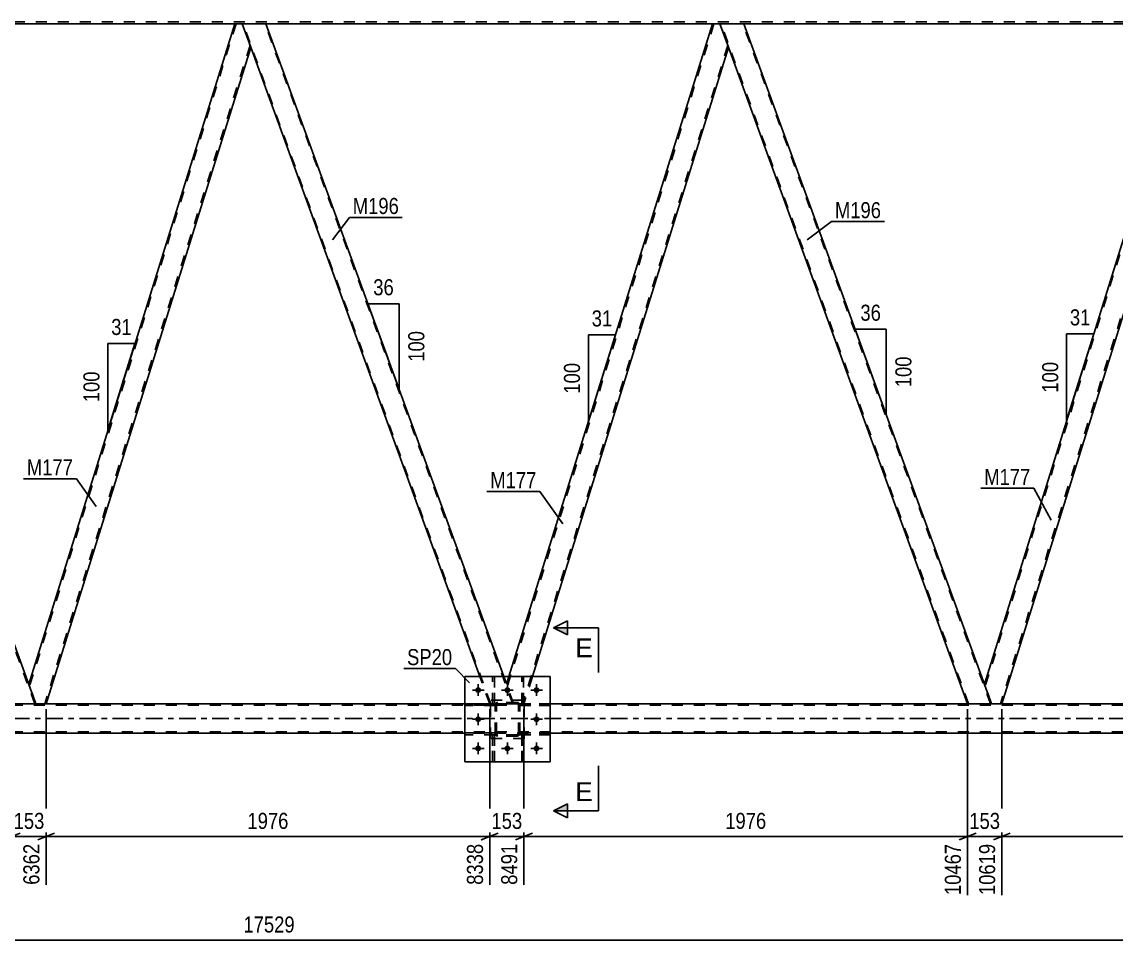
# Model space of a CAD drawing. Header units: millimetres. Extents: x -91 to 750, y -418 to 176.
# Drawn here: x 286.8 to 481.8, y -165.4 to -1.7 of the extents above; entities that cross this region are included whole.
import ezdxf

# ---------------------------------------------------------------- set-up
doc = ezdxf.new("R2010")
doc.units = ezdxf.units.MM
doc.linetypes.add('DXK_LINE_DOT2', pattern=[3.9198, 1.9599, -1.9599])
doc.linetypes.add('DXK_LINE_DOT3', pattern=[5.9187, 2.979, -0.9799, 0.9799, -0.9799])
doc.styles.add('Arial', font='ARIAL.TTF', dxfattribs={"height": 0.2})
doc.styles.add('Arial Narrow', font='ARIALN.TTF', dxfattribs={"height": 0.2})

# ---------------------------------------------------------------- blocks, each defined once
blk = doc.blocks.new('Part-814185736-3717 - 3674')
at = {"color": 7, "linetype": 'DXK_LINE_DOT2'}
for p, q in [((371.1, -128.44), (365.7, -128.44)), ((365.7, -128.76), (365.7, -128.44)), ((370.5, -128.76), (370.5, -128.44)), ((371.1, -128.44), (371.1, -128.76)), ((371.1, -128.76), (365.7, -128.76))]:
    blk.add_line(p, q, dxfattribs=at)
blk = doc.blocks.new('Part-814185736-3768 - 3674')
at = {"color": 7, "linetype": 'DXK_LINE_DOT2'}
for p, q in [((370.66, -123.25), (370.66, -118.4)), ((370.66, -118.4), (370.98, -118.4)), ((370.98, -118.4), (370.98, -123.25)), ((370.66, -122.65), (370.98, -122.65)), ((370.98, -123.25), (370.66, -123.25))]:
    blk.add_line(p, q, dxfattribs=at)
blk = doc.blocks.new('Part-814185736-3714 - 3674')
at = {"color": 2, "linetype": 'Continuous'}
for p, q in [((375.86, -118.4), (375.86, -118.4)), ((376.18, -118.4), (375.86, -118.4)), ((376.18, -118.4), (376.18, -118.4))]:
    blk.add_line(p, q, dxfattribs=at)
at = {"color": 7, "linetype": 'DXK_LINE_DOT2'}
for p, q in [((375.86, -123.25), (375.86, -118.4)), ((376.18, -123.25), (376.18, -118.4)), ((375.86, -122.65), (376.18, -122.65)), ((376.18, -123.25), (375.86, -123.25))]:
    blk.add_line(p, q, dxfattribs=at)
blk = doc.blocks.new('Part-814185736-3720 - 3674')
at = {"color": 7, "linetype": 'DXK_LINE_DOT2'}
for p, q in [((371.1, -123.24), (365.7, -123.24)), ((365.7, -123.56), (365.7, -123.24)), ((371.1, -123.56), (365.7, -123.56)), ((370.5, -123.56), (370.5, -123.24)), ((371.1, -123.24), (371.1, -123.56))]:
    blk.add_line(p, q, dxfattribs=at)
blk = doc.blocks.new('Part-814185736-3721 - 3674')
at = {"color": 7, "linetype": 'DXK_LINE_DOT2'}
for p, q in [((375.5, -128.76), (375.5, -128.44)), ((375.5, -128.44), (380.9, -128.44)), ((376.1, -128.76), (376.1, -128.44)), ((380.9, -128.44), (380.9, -128.76)), ((380.9, -128.76), (375.5, -128.76))]:
    blk.add_line(p, q, dxfattribs=at)
blk = doc.blocks.new('Part-814185736-3722 - 3674')
at = {"color": 7, "linetype": 'DXK_LINE_DOT2'}
for p, q in [((371.1, -123.48), (371.14, -123.3)), ((371.14, -123.3), (371.1, -123.48)), ((371.1, -128.52), (371.1, -123.48)), ((371.34, -123.48), (371.36, -123.39)), ((371.34, -128.52), (371.34, -123.48)), ((371.36, -123.39), (371.41, -123.31)), ((371.4, -123.04), (371.58, -123)), ((371.58, -123), (371.4, -123.04)), ((371.41, -123.31), (371.49, -123.26)), ((371.49, -123.26), (371.58, -123.24)), ((375.02, -123), (371.58, -123)), ((371.58, -123.24), (375.02, -123.24)), ((375.02, -123), (375.21, -123.04)), ((375.21, -123.04), (375.02, -123)), ((375.02, -123.24), (375.11, -123.26)), ((375.11, -123.26), (375.19, -123.31)), ((375.19, -123.31), (375.24, -123.39)), ((375.24, -123.39), (375.26, -123.48)), ((375.26, -128.52), (375.26, -123.48)), ((375.47, -123.3), (375.5, -123.48)), ((375.5, -123.48), (375.47, -123.3)), ((375.5, -128.52), (375.5, -123.48)), ((371.14, -128.71), (371.1, -128.52)), ((371.1, -128.52), (371.14, -128.71)), ((371.36, -128.62), (371.34, -128.52)), ((371.41, -128.69), (371.36, -128.62)), ((375.24, -128.62), (375.19, -128.69)), ((375.26, -128.52), (375.24, -128.62)), ((375.5, -128.52), (375.47, -128.71)), ((375.47, -128.71), (375.5, -128.52)), ((371.58, -129), (371.4, -128.97)), ((371.4, -128.97), (371.58, -129)), ((371.49, -128.75), (371.41, -128.69)), ((371.58, -128.76), (371.49, -128.75)), ((375.02, -128.76), (371.58, -128.76)), ((375.02, -129), (371.58, -129)), ((375.11, -128.75), (375.02, -128.76)), ((375.21, -128.97), (375.02, -129)), ((375.02, -129), (375.21, -128.97)), ((375.19, -128.69), (375.11, -128.75))]:
    blk.add_line(p, q, dxfattribs=at)
at = {"color": 7, "linetype": 'DXK_LINE_DOT3'}
blk.add_line((373.3, -126), (373.3, -126), dxfattribs=at)
at = {"color": 7, "linetype": 'DXK_LINE_DOT2'}
for centre, start, end in [((371.58, -123.48), 112.5, 157.5), ((371.58, -123.48), 112.5, 157.5), ((375.02, -123.48), 22.5, 67.5), ((375.02, -123.48), 22.5, 67.5), ((371.58, -128.52), 202.5, 247.5), ((371.58, -128.52), 202.5, 247.5), ((375.02, -128.52), 292.5, 337.5), ((375.02, -128.52), 292.5, 337.5)]:
    blk.add_arc(centre, 0.48, start, end, dxfattribs=at)
blk = doc.blocks.new('Part-814185736-3723 - 3674')
at = {"color": 7, "linetype": 'DXK_LINE_DOT2'}
for p, q in [((376.3, -122.6), (370.3, -122.6)), ((370.3, -129.4), (370.3, -122.6)), ((376.3, -129.4), (376.3, -122.6)), ((376.3, -129.4), (370.3, -129.4))]:
    blk.add_line(p, q, dxfattribs=at)
blk = doc.blocks.new('Part-814185736-3914 - 3674')
at = {"color": 7, "linetype": 'DXK_LINE_DOT2'}
for p, q in [((651.49, -123.46), (36.63, -123.46)), ((380.9, -123.22), (365.7, -123.22)), ((651.49, -128.26), (36.63, -128.26)), ((380.9, -128.5), (365.7, -128.5))]:
    blk.add_line(p, q, dxfattribs=at)
at = {"color": 2, "linetype": 'Continuous'}
for p, q in [((365.7, -123.22), (210.63, -123.22)), ((535.97, -123.22), (380.9, -123.22)), ((365.7, -128.5), (210.63, -128.5)), ((535.97, -128.5), (380.9, -128.5))]:
    blk.add_line(p, q, dxfattribs=at)
at = {"color": 7, "linetype": 'DXK_LINE_DOT3'}
blk.add_line((36.63, -125.86), (651.49, -125.86), dxfattribs=at)
blk = doc.blocks.new('Part-814185736-3800 - 3674')
at = {"color": 7, "linetype": 'DXK_LINE_DOT2'}
for p, q in [((376.18, -128.77), (375.86, -128.77)), ((375.86, -128.77), (375.86, -133.6)), ((375.86, -129.37), (376.18, -129.37)), ((376.18, -133.6), (376.18, -128.77)), ((375.86, -133.6), (376.18, -133.6))]:
    blk.add_line(p, q, dxfattribs=at)
blk = doc.blocks.new('Part-814185736-3751 - 3674')
at = {"color": 2, "linetype": 'Continuous'}
for p, q in [((370.66, -118.4), (370.66, -118.4)), ((370.98, -118.4), (370.66, -118.4)), ((370.98, -118.4), (370.98, -118.4))]:
    blk.add_line(p, q, dxfattribs=at)
at = {"color": 7, "linetype": 'DXK_LINE_DOT2'}
for p, q in [((370.66, -123.25), (370.66, -118.4)), ((370.98, -123.25), (370.98, -118.4)), ((370.66, -122.65), (370.98, -122.65)), ((370.98, -123.25), (370.66, -123.25))]:
    blk.add_line(p, q, dxfattribs=at)
blk = doc.blocks.new('Part-814185736-3752 - 3674')
at = {"color": 7, "linetype": 'DXK_LINE_DOT2'}
for p, q in [((375.5, -123.56), (375.5, -123.24)), ((375.5, -123.24), (380.9, -123.24)), ((380.9, -123.56), (375.5, -123.56)), ((376.1, -123.56), (376.1, -123.24)), ((380.9, -123.24), (380.9, -123.56))]:
    blk.add_line(p, q, dxfattribs=at)
blk = doc.blocks.new('Part-814185736-3753 - 3674')
at = {"color": 7, "linetype": 'DXK_LINE_DOT2'}
for p, q in [((376.3, -122.6), (370.3, -122.6)), ((370.3, -129.4), (370.3, -122.6)), ((376.3, -129.4), (376.3, -122.6)), ((376.3, -129.4), (370.3, -129.4))]:
    blk.add_line(p, q, dxfattribs=at)
blk = doc.blocks.new('Part-814185736-3754 - 3674')
at = {"color": 7, "linetype": 'DXK_LINE_DOT2'}
for p, q in [((371.1, -123.48), (371.14, -123.3)), ((371.14, -123.3), (371.1, -123.48)), ((371.1, -128.52), (371.1, -123.48)), ((371.34, -123.48), (371.36, -123.39)), ((371.34, -128.52), (371.34, -123.48)), ((371.36, -123.39), (371.41, -123.31)), ((371.4, -123.04), (371.58, -123)), ((371.58, -123), (371.4, -123.04)), ((371.41, -123.31), (371.49, -123.26)), ((371.49, -123.26), (371.58, -123.24)), ((375.02, -123), (371.58, -123)), ((371.58, -123.24), (375.02, -123.24)), ((375.02, -123), (375.21, -123.04)), ((375.21, -123.04), (375.02, -123)), ((375.02, -123.24), (375.11, -123.26)), ((375.11, -123.26), (375.19, -123.31)), ((375.19, -123.31), (375.24, -123.39)), ((375.24, -123.39), (375.26, -123.48)), ((375.26, -128.52), (375.26, -123.48)), ((375.47, -123.3), (375.5, -123.48)), ((375.5, -123.48), (375.47, -123.3)), ((375.5, -128.52), (375.5, -123.48)), ((371.14, -128.71), (371.1, -128.52)), ((371.1, -128.52), (371.14, -128.71)), ((371.36, -128.62), (371.34, -128.52)), ((371.41, -128.69), (371.36, -128.62)), ((375.24, -128.62), (375.19, -128.69)), ((375.26, -128.52), (375.24, -128.62)), ((375.5, -128.52), (375.47, -128.71)), ((375.47, -128.71), (375.5, -128.52)), ((371.58, -129), (371.4, -128.97)), ((371.4, -128.97), (371.58, -129)), ((371.49, -128.75), (371.41, -128.69)), ((371.58, -128.76), (371.49, -128.75)), ((375.02, -128.76), (371.58, -128.76)), ((375.02, -129), (371.58, -129)), ((375.11, -128.75), (375.02, -128.76)), ((375.21, -128.97), (375.02, -129)), ((375.02, -129), (375.21, -128.97)), ((375.19, -128.69), (375.11, -128.75))]:
    blk.add_line(p, q, dxfattribs=at)
at = {"color": 7, "linetype": 'DXK_LINE_DOT3'}
blk.add_line((373.3, -126), (373.3, -126), dxfattribs=at)
at = {"color": 7, "linetype": 'DXK_LINE_DOT2'}
for centre, start, end in [((371.58, -123.48), 112.5, 157.5), ((371.58, -123.48), 112.5, 157.5), ((375.02, -123.48), 22.5, 67.5), ((375.02, -123.48), 22.5, 67.5), ((371.58, -128.52), 202.5, 247.5), ((371.58, -128.52), 202.5, 247.5), ((375.02, -128.52), 292.5, 337.5), ((375.02, -128.52), 292.5, 337.5)]:
    blk.add_arc(centre, 0.48, start, end, dxfattribs=at)
blk = doc.blocks.new('Part-814185736-3760 - 3674')
at = {"color": 7, "linetype": 'DXK_LINE_DOT2'}
for p, q in [((375.86, -133.6), (375.86, -128.77)), ((375.86, -128.77), (376.18, -128.77)), ((375.86, -129.37), (376.18, -129.37)), ((376.18, -128.77), (376.18, -133.6)), ((376.18, -133.6), (375.86, -133.6))]:
    blk.add_line(p, q, dxfattribs=at)
blk = doc.blocks.new('Bolt-814185736-3764 - 3674')
at = {"color": 1, "linetype": 'Continuous'}
for p, q in [((367.06, -120.8), (367.75, -120.8)), ((368.1, -119.76), (368.1, -120.46)), ((369.14, -120.8), (368.45, -120.8)), ((372.26, -120.8), (372.95, -120.8)), ((373.3, -119.76), (373.3, -120.46)), ((374.34, -120.8), (373.65, -120.8)), ((377.46, -120.8), (378.15, -120.8)), ((378.5, -119.76), (378.5, -120.46)), ((379.54, -120.8), (378.85, -120.8)), ((368.1, -121.84), (368.1, -121.15)), ((373.3, -121.84), (373.3, -121.15)), ((378.5, -121.84), (378.5, -121.15)), ((367.06, -126), (367.75, -126)), ((368.1, -124.96), (368.1, -125.66)), ((368.1, -127.04), (368.1, -126.35)), ((369.14, -126), (368.45, -126)), ((377.46, -126), (378.15, -126)), ((378.5, -124.96), (378.5, -125.66)), ((378.5, -127.04), (378.5, -126.35)), ((379.54, -126), (378.85, -126)), ((368.1, -130.16), (368.1, -130.86)), ((373.3, -130.16), (373.3, -130.86)), ((378.5, -130.16), (378.5, -130.86)), ((367.06, -131.2), (367.75, -131.2)), ((368.1, -132.24), (368.1, -131.55)), ((369.14, -131.2), (368.45, -131.2)), ((372.26, -131.2), (372.95, -131.2)), ((373.3, -132.24), (373.3, -131.55)), ((374.34, -131.2), (373.65, -131.2)), ((377.46, -131.2), (378.15, -131.2)), ((378.5, -132.24), (378.5, -131.55)), ((379.54, -131.2), (378.85, -131.2))]:
    blk.add_line(p, q, dxfattribs=at)
blk = doc.blocks.new('Bolt-814185736-3765 - 3674')
at = {"linetype": 'Continuous'}
for points in [[(368.62, -120.8, -1), (367.58, -120.8, -1)], [(373.82, -120.8, -1), (372.78, -120.8, -1)], [(379.02, -120.8, -1), (377.98, -120.8, -1)], [(368.62, -126, -1), (367.58, -126, -1)], [(379.02, -126, -1), (377.98, -126, -1)], [(368.62, -131.2, -1), (367.58, -131.2, -1)], [(373.82, -131.2, -1), (372.78, -131.2, -1)], [(379.02, -131.2, -1), (377.98, -131.2, -1)]]:
    blk.add_hatch(color=1, dxfattribs=at).paths.add_polyline_path(points)
at = {"color": 1, "linetype": 'Continuous'}
for p, q in [((369.14, -120.8), (367.06, -120.8)), ((368.1, -119.76), (368.1, -121.84)), ((374.34, -120.8), (372.26, -120.8)), ((373.3, -119.76), (373.3, -121.84)), ((379.54, -120.8), (377.46, -120.8)), ((378.5, -119.76), (378.5, -121.84)), ((369.14, -126), (367.06, -126)), ((368.1, -124.96), (368.1, -127.04)), ((379.54, -126), (377.46, -126)), ((378.5, -124.96), (378.5, -127.04)), ((368.1, -130.16), (368.1, -132.24)), ((373.3, -130.16), (373.3, -132.24)), ((378.5, -130.16), (378.5, -132.24)), ((369.14, -131.2), (367.06, -131.2)), ((374.34, -131.2), (372.26, -131.2)), ((379.54, -131.2), (377.46, -131.2))]:
    blk.add_line(p, q, dxfattribs=at)
blk = doc.blocks.new('Part-814185736-3779 - 3674')
at = {"color": 7, "linetype": 'DXK_LINE_DOT2'}
for p, q in [((370.98, -128.77), (370.66, -128.77)), ((370.66, -128.77), (370.66, -133.6)), ((370.66, -129.37), (370.98, -129.37)), ((370.98, -133.6), (370.98, -128.77)), ((370.66, -133.6), (370.98, -133.6))]:
    blk.add_line(p, q, dxfattribs=at)
blk = doc.blocks.new('Part-814185736-3904 - 3674')
at = {"color": 7, "linetype": 'DXK_LINE_DOT2'}
for p, q in [((375.86, -123.25), (375.86, -118.4)), ((375.86, -118.4), (376.18, -118.4)), ((376.18, -118.4), (376.18, -123.25)), ((375.86, -122.65), (376.18, -122.65)), ((376.18, -123.25), (375.86, -123.25))]:
    blk.add_line(p, q, dxfattribs=at)
blk = doc.blocks.new('Part-814185736-3838 - 3674')
at = {"color": 7, "linetype": 'DXK_LINE_DOT2'}
for p, q in [((371.1, -128.44), (365.7, -128.44)), ((365.7, -128.44), (365.7, -128.76)), ((370.5, -128.76), (370.5, -128.44)), ((371.1, -128.76), (371.1, -128.44)), ((371.1, -128.76), (365.7, -128.76))]:
    blk.add_line(p, q, dxfattribs=at)
blk = doc.blocks.new('Part-814185736-3841 - 3674')
at = {"color": 7, "linetype": 'DXK_LINE_DOT2'}
for p, q in [((371.1, -123.24), (365.7, -123.24)), ((365.7, -123.24), (365.7, -123.56)), ((371.1, -123.56), (365.7, -123.56)), ((370.5, -123.56), (370.5, -123.24)), ((371.1, -123.56), (371.1, -123.24))]:
    blk.add_line(p, q, dxfattribs=at)
blk = doc.blocks.new('Part-814185736-3844 - 3674')
at = {"color": 7, "linetype": 'DXK_LINE_DOT2'}
for p, q in [((380.9, -128.44), (375.5, -128.44)), ((375.5, -128.44), (375.5, -128.76)), ((376.1, -128.76), (376.1, -128.44)), ((380.9, -128.76), (380.9, -128.44)), ((375.5, -128.76), (380.9, -128.76))]:
    blk.add_line(p, q, dxfattribs=at)
blk = doc.blocks.new('Part-814185736-3847 - 3674')
at = {"color": 7, "linetype": 'DXK_LINE_DOT2'}
for p, q in [((380.9, -123.24), (375.5, -123.24)), ((375.5, -123.24), (375.5, -123.56)), ((375.5, -123.56), (380.9, -123.56)), ((376.1, -123.56), (376.1, -123.24)), ((380.9, -123.56), (380.9, -123.24))]:
    blk.add_line(p, q, dxfattribs=at)
blk = doc.blocks.new('Part-814185736-3864 - 3674')
at = {"color": 2, "linetype": 'Continuous'}
for p, q in [((415.43, -2), (411.18, -2)), ((458.31, -119.8), (415.43, -2)), ((455.3, -123.22), (412.7, -6.2))]:
    blk.add_line(p, q, dxfattribs=at)
at = {"color": 7, "linetype": 'DXK_LINE_DOT2'}
for p, q in [((411.18, -2), (412.7, -6.2)), ((455.47, -123.22), (411.35, -2)), ((411.35, -2), (411.36, -2)), ((411.36, -2), (411.4, -2)), ((459.38, -123.22), (415.26, -2)), ((459.55, -123.22), (458.31, -119.8)), ((459.55, -123.22), (455.3, -123.22))]:
    blk.add_line(p, q, dxfattribs=at)
blk = doc.blocks.new('Part-814185736-3879 - 3674')
at = {"color": 7, "linetype": 'DXK_LINE_DOT2'}
for p, q in [((410.11, -2), (373.29, -120.12)), ((412.59, -5.88), (376.01, -123.22)), ((412.7, -6.2), (412.72, -6.25)), ((412.72, -6.25), (412.7, -6.2)), ((373.57, -118.4), (373.15, -119.75)), ((377.76, -118.4), (376.26, -123.22)), ((374.42, -123.22), (373.15, -119.75)), ((376.26, -123.22), (374.42, -123.22))]:
    blk.add_line(p, q, dxfattribs=at)
at = {"color": 2, "linetype": 'Continuous'}
for p, q in [((409.86, -2), (373.57, -118.4)), ((411.18, -2), (409.86, -2)), ((412.7, -6.2), (411.18, -2)), ((412.72, -6.25), (377.76, -118.4))]:
    blk.add_line(p, q, dxfattribs=at)
blk = doc.blocks.new('Part-814185736-3885 - 3674')
at = {"color": 7, "linetype": 'DXK_LINE_DOT2'}
for p, q in [((640.09, -1.68), (25.23, -1.68)), ((330.3, -2), (324.72, -2)), ((415.43, -2), (409.86, -2))]:
    blk.add_line(p, q, dxfattribs=at)
at = {"color": 2, "linetype": 'Continuous'}
for p, q in [((324.72, -2), (245.16, -2)), ((409.86, -2), (330.3, -2)), ((494.99, -2), (415.43, -2))]:
    blk.add_line(p, q, dxfattribs=at)
blk = doc.blocks.new('Part-814185736-3909 - 3674')
at = {"color": 2, "linetype": 'Continuous'}
for p, q in [((380.9, -118.4), (365.7, -118.4)), ((365.7, -133.6), (365.7, -118.4)), ((380.9, -118.4), (380.9, -133.6)), ((380.9, -133.6), (365.7, -133.6))]:
    blk.add_line(p, q, dxfattribs=at)
blk = doc.blocks.new('Part-814185736-3915 - 3674')
at = {"color": 7, "linetype": 'DXK_LINE_DOT2'}
for p, q in [((365.7, -118.4), (380.9, -118.4)), ((365.7, -118.4), (365.7, -133.6)), ((380.9, -118.4), (380.9, -133.6)), ((365.7, -133.6), (380.9, -133.6))]:
    blk.add_line(p, q, dxfattribs=at)
blk = doc.blocks.new('Part-814185736-3929 - 3674')
at = {"color": 2, "linetype": 'Continuous'}
for p, q in [((324.72, -2), (288.02, -119.75)), ((326.04, -2), (324.72, -2)), ((327.57, -6.2), (326.04, -2)), ((327.59, -6.25), (291.13, -123.22)), ((289.28, -123.22), (288.04, -119.8))]:
    blk.add_line(p, q, dxfattribs=at)
at = {"color": 7, "linetype": 'DXK_LINE_DOT2'}
for p, q in [((324.97, -2), (288.16, -120.12)), ((327.45, -5.88), (290.88, -123.22)), ((327.57, -6.2), (327.59, -6.25)), ((327.59, -6.25), (327.57, -6.2)), ((288.02, -119.75), (288.04, -119.8)), ((291.13, -123.22), (289.28, -123.22))]:
    blk.add_line(p, q, dxfattribs=at)
blk = doc.blocks.new('Part-814185736-3934 - 3674')
at = {"color": 2, "linetype": 'Continuous'}
for p, q in [((330.3, -2), (326.04, -2)), ((372.67, -118.4), (330.3, -2)), ((368.41, -118.4), (327.57, -6.2))]:
    blk.add_line(p, q, dxfattribs=at)
at = {"color": 7, "linetype": 'DXK_LINE_DOT2'}
for p, q in [((326.04, -2), (327.57, -6.2)), ((370.33, -123.22), (326.21, -2)), ((326.21, -2), (326.22, -2)), ((326.22, -2), (326.26, -2)), ((374.25, -123.22), (330.13, -2)), ((370.16, -123.22), (368.41, -118.4)), ((374.42, -123.22), (372.67, -118.4)), ((374.42, -123.22), (370.16, -123.22))]:
    blk.add_line(p, q, dxfattribs=at)
blk = doc.blocks.new('Part-814185736-3939 - 3674')
at = {"color": 2, "linetype": 'Continuous'}
for p, q in [((494.99, -2), (458.29, -119.75)), ((496.31, -2), (494.99, -2)), ((497.84, -6.2), (496.31, -2)), ((497.86, -6.25), (461.4, -123.22)), ((459.55, -123.22), (458.31, -119.8))]:
    blk.add_line(p, q, dxfattribs=at)
at = {"color": 7, "linetype": 'DXK_LINE_DOT2'}
for p, q in [((495.24, -2), (458.42, -120.12)), ((497.72, -5.88), (461.15, -123.22)), ((497.84, -6.2), (497.86, -6.25)), ((497.86, -6.25), (497.84, -6.2)), ((458.29, -119.75), (458.31, -119.8)), ((461.4, -123.22), (459.55, -123.22))]:
    blk.add_line(p, q, dxfattribs=at)
blk = doc.blocks.new('Part-814185736-3949 - 3674')
at = {"color": 2, "linetype": 'Continuous'}
for p, q in [((245.16, -2), (240.91, -2)), ((288.04, -119.8), (245.16, -2)), ((285.03, -123.22), (242.44, -6.2))]:
    blk.add_line(p, q, dxfattribs=at)
at = {"color": 7, "linetype": 'DXK_LINE_DOT2'}
for p, q in [((240.91, -2), (242.44, -6.2)), ((285.2, -123.22), (241.08, -2)), ((241.08, -2), (241.09, -2)), ((241.09, -2), (241.13, -2)), ((289.11, -123.22), (244.99, -2)), ((289.28, -123.22), (288.04, -119.8)), ((289.28, -123.22), (285.03, -123.22))]:
    blk.add_line(p, q, dxfattribs=at)
blk = doc.blocks.new('Part-814185736-3966 - 3674')
at = {"color": 7, "linetype": 'DXK_LINE_DOT2'}
for p, q in [((370.66, -133.6), (370.66, -128.77)), ((370.66, -128.77), (370.98, -128.77)), ((370.66, -129.37), (370.98, -129.37)), ((370.98, -128.77), (370.98, -133.6)), ((370.98, -133.6), (370.66, -133.6))]:
    blk.add_line(p, q, dxfattribs=at)
blk = doc.blocks.new('StraightDimension-814185736-8143 - 3674')
at = {"color": 7, "linetype": 'Continuous'}
for p, q in [((291.13, -124.22), (291.13, -155.51)), ((370.16, -124.22), (370.16, -155.51)), ((292.63, -146.3), (289.63, -147.5)), ((291.13, -146.9), (370.16, -146.9)), ((368.66, -147.5), (371.66, -146.3))]:
    blk.add_line(p, q, dxfattribs=at)
at = {"color": 0}
blk.add_wipeout([(334.9, -146.15), (334.9, -141.95), (326.39, -141.95), (326.39, -146.15)], dxfattribs=at)
at = {"color": 0, "linetype": 'Continuous'}
blk.add_wipeout([(369.56, -147.6), (365.36, -147.6), (365.36, -156.11), (369.56, -156.11)], dxfattribs=at)
at = {"color": 3, "style": 'Arial Narrow'}
blk.add_text('1976', height=2.863, dxfattribs=at).set_placement((326.99, -145.55))
at = {"color": 3, "linetype": 'Continuous', "style": 'Arial Narrow'}
blk.add_text('8338', height=2.863, rotation=90.0002, dxfattribs=at).set_placement((368.96, -155.51))
blk = doc.blocks.new('AngleDimension-814185736-8716 - 3674')
at = {"color": 7, "linetype": 'Continuous'}
for p, q in [((472.94, -57.29), (477.76, -57.29)), ((472.94, -72.76), (477.76, -57.29)), ((472.94, -72.76), (472.94, -57.29)), ((475.22, -65.44), (477.76, -57.29))]:
    blk.add_line(p, q, dxfattribs=at)
at = {"color": 0}
for points in [[(477.77, -56.39), (477.77, -52.19), (472.92, -52.19), (472.92, -56.39)], [(472.04, -61.69), (467.84, -61.69), (467.84, -68.37), (472.04, -68.37)]]:
    blk.add_wipeout(points, dxfattribs=at)
at = {"color": 3, "style": 'Arial Narrow'}
blk.add_text('31', height=2.863, dxfattribs=at).set_placement((473.52, -55.79))
blk.add_text('100', height=2.863, rotation=90.0002, dxfattribs=at).set_placement((471.44, -67.77))
blk = doc.blocks.new('StraightDimension-814185736-8144 - 3674')
at = {"color": 7, "linetype": 'Continuous'}
for p, q in [((285.03, -124.22), (285.03, -155.51)), ((291.13, -124.22), (291.13, -155.51)), ((283.53, -147.5), (286.53, -146.3)), ((285.03, -146.9), (291.13, -146.9)), ((292.63, -146.3), (289.63, -147.5))]:
    blk.add_line(p, q, dxfattribs=at)
at = {"color": 0}
blk.add_wipeout([(291.42, -146.15), (291.42, -141.95), (284.74, -141.95), (284.74, -146.15)], dxfattribs=at)
at = {"color": 0, "linetype": 'Continuous'}
blk.add_wipeout([(290.53, -147.6), (286.33, -147.6), (286.33, -156.11), (290.53, -156.11)], dxfattribs=at)
at = {"color": 3, "style": 'Arial Narrow'}
blk.add_text('153', height=2.863, dxfattribs=at).set_placement((285.34, -145.55))
at = {"color": 3, "linetype": 'Continuous', "style": 'Arial Narrow'}
blk.add_text('6362', height=2.863, rotation=90.0002, dxfattribs=at).set_placement((289.93, -155.51))
blk = doc.blocks.new('AngleDimension-814185736-8688 - 3674')
at = {"color": 7, "linetype": 'Continuous'}
for p, q in [((351.98, -61.58), (348.47, -51.92)), ((354.01, -51.92), (348.47, -51.92)), ((354.01, -67.14), (348.47, -51.92)), ((354.01, -67.14), (354.01, -51.92))]:
    blk.add_line(p, q, dxfattribs=at)
at = {"color": 0}
for points in [[(353.67, -51.02), (353.67, -46.82), (348.81, -46.82), (348.81, -51.02)], [(359.11, -56.19), (354.91, -56.19), (354.91, -62.87), (359.11, -62.87)]]:
    blk.add_wipeout(points, dxfattribs=at)
at = {"color": 3, "style": 'Arial Narrow'}
blk.add_text('36', height=2.863, dxfattribs=at).set_placement((349.41, -50.42))
blk.add_text('100', height=2.863, rotation=90.0002, dxfattribs=at).set_placement((358.51, -62.27))
blk = doc.blocks.new('StraightDimension-814185736-8139 - 3674')
at = {"color": 7, "linetype": 'Continuous'}
for p, q in [((461.4, -124.22), (461.4, -157.34)), ((540.43, -124.22), (540.43, -157.34)), ((462.9, -146.3), (459.9, -147.5)), ((461.4, -146.9), (540.43, -146.9)), ((538.93, -147.5), (541.93, -146.3))]:
    blk.add_line(p, q, dxfattribs=at)
at = {"color": 0}
blk.add_wipeout([(505.17, -146.15), (505.17, -141.95), (496.66, -141.95), (496.66, -146.15)], dxfattribs=at)
at = {"color": 0, "linetype": 'Continuous'}
blk.add_wipeout([(539.83, -147.6), (535.63, -147.6), (535.63, -157.94), (539.83, -157.94)], dxfattribs=at)
at = {"color": 3, "style": 'Arial Narrow'}
blk.add_text('1976', height=2.863, dxfattribs=at).set_placement((497.26, -145.55))
at = {"color": 3, "linetype": 'Continuous', "style": 'Arial Narrow'}
blk.add_text('12595', height=2.863, rotation=90.0002, dxfattribs=at).set_placement((539.23, -157.34))
blk = doc.blocks.new('StraightDimension-814185736-8140 - 3674')
at = {"color": 7, "linetype": 'Continuous'}
for p, q in [((455.3, -124.22), (455.3, -157.34)), ((461.4, -124.22), (461.4, -157.34)), ((453.8, -147.5), (456.8, -146.3)), ((455.3, -146.9), (461.4, -146.9)), ((462.9, -146.3), (459.9, -147.5))]:
    blk.add_line(p, q, dxfattribs=at)
at = {"color": 0}
blk.add_wipeout([(461.69, -146.15), (461.69, -141.95), (455, -141.95), (455, -146.15)], dxfattribs=at)
at = {"color": 0, "linetype": 'Continuous'}
blk.add_wipeout([(460.8, -147.6), (456.6, -147.6), (456.6, -157.94), (460.8, -157.94)], dxfattribs=at)
at = {"color": 3, "style": 'Arial Narrow'}
blk.add_text('153', height=2.863, dxfattribs=at).set_placement((455.6, -145.55))
at = {"color": 3, "linetype": 'Continuous', "style": 'Arial Narrow'}
blk.add_text('10619', height=2.863, rotation=90.0002, dxfattribs=at).set_placement((460.2, -157.34))
blk = doc.blocks.new('AngleDimension-814185736-4307 - 3674')
at = {"color": 7, "linetype": 'Continuous'}
for p, q in [((387.74, -57.48), (392.57, -57.48)), ((387.74, -72.94), (392.57, -57.48)), ((387.74, -72.94), (387.74, -57.48)), ((389.78, -66.43), (392.57, -57.48))]:
    blk.add_line(p, q, dxfattribs=at)
at = {"color": 0}
for points in [[(392.58, -56.58), (392.58, -52.38), (387.73, -52.38), (387.73, -56.58)], [(386.84, -61.87), (382.64, -61.87), (382.64, -68.55), (386.84, -68.55)]]:
    blk.add_wipeout(points, dxfattribs=at)
at = {"color": 3, "style": 'Arial Narrow'}
blk.add_text('31', height=2.863, dxfattribs=at).set_placement((388.33, -55.98))
blk.add_text('100', height=2.863, rotation=90.0002, dxfattribs=at).set_placement((386.24, -67.95))
blk = doc.blocks.new('AngleDimension-814185736-4335 - 3674')
at = {"color": 7, "linetype": 'Continuous'}
for p, q in [((302.13, -59), (306.96, -59)), ((302.13, -74.47), (306.96, -59)), ((302.13, -74.47), (302.13, -59)), ((303.05, -71.54), (306.96, -59))]:
    blk.add_line(p, q, dxfattribs=at)
at = {"color": 0}
for points in [[(306.97, -58.1), (306.97, -53.9), (302.12, -53.9), (302.12, -58.1)], [(301.23, -63.39), (297.03, -63.39), (297.03, -70.08), (301.23, -70.08)]]:
    blk.add_wipeout(points, dxfattribs=at)
at = {"color": 3, "style": 'Arial Narrow'}
blk.add_text('31', height=2.863, dxfattribs=at).set_placement((302.72, -57.5))
blk.add_text('100', height=2.863, rotation=90.0002, dxfattribs=at).set_placement((300.63, -69.48))
blk = doc.blocks.new('StraightDimension-814185736-4713 - 3674')
at = {"color": 7, "linetype": 'Continuous'}
blk.add_line((-0.64, -165.37), (662.35, -165.37), dxfattribs=at)
at = {"color": 0}
blk.add_wipeout([(336.02, -164.62), (336.02, -160.42), (325.68, -160.42), (325.68, -164.62)], dxfattribs=at)
at = {"color": 3, "style": 'Arial Narrow'}
blk.add_text('17529', height=2.863, dxfattribs=at).set_placement((326.28, -164.02))
blk = doc.blocks.new('StraightDimension-814185736-8141 - 3674')
at = {"color": 7, "linetype": 'Continuous'}
for p, q in [((376.26, -124.22), (376.26, -155.51)), ((455.3, -124.22), (455.3, -157.34)), ((377.76, -146.3), (374.76, -147.5)), ((376.26, -146.9), (455.3, -146.9)), ((453.8, -147.5), (456.8, -146.3))]:
    blk.add_line(p, q, dxfattribs=at)
at = {"color": 0}
blk.add_wipeout([(420.04, -146.15), (420.04, -141.95), (411.52, -141.95), (411.52, -146.15)], dxfattribs=at)
at = {"color": 0, "linetype": 'Continuous'}
blk.add_wipeout([(454.7, -147.6), (450.5, -147.6), (450.5, -157.94), (454.7, -157.94)], dxfattribs=at)
at = {"color": 3, "style": 'Arial Narrow'}
blk.add_text('1976', height=2.863, dxfattribs=at).set_placement((412.12, -145.55))
at = {"color": 3, "linetype": 'Continuous', "style": 'Arial Narrow'}
blk.add_text('10467', height=2.863, rotation=90.0002, dxfattribs=at).set_placement((454.1, -157.34))
blk = doc.blocks.new('StraightDimension-814185736-8142 - 3674')
at = {"color": 7, "linetype": 'Continuous'}
for p, q in [((370.16, -124.22), (370.16, -155.51)), ((376.26, -124.22), (376.26, -155.51)), ((368.66, -147.5), (371.66, -146.3)), ((370.16, -146.9), (376.26, -146.9)), ((377.76, -146.3), (374.76, -147.5))]:
    blk.add_line(p, q, dxfattribs=at)
at = {"color": 0}
blk.add_wipeout([(376.55, -146.15), (376.55, -141.95), (369.87, -141.95), (369.87, -146.15)], dxfattribs=at)
at = {"color": 0, "linetype": 'Continuous'}
blk.add_wipeout([(375.66, -147.6), (371.46, -147.6), (371.46, -156.11), (375.66, -156.11)], dxfattribs=at)
at = {"color": 3, "style": 'Arial Narrow'}
blk.add_text('153', height=2.863, dxfattribs=at).set_placement((370.47, -145.55))
at = {"color": 3, "linetype": 'Continuous', "style": 'Arial Narrow'}
blk.add_text('8491', height=2.863, rotation=90.0002, dxfattribs=at).set_placement((375.06, -155.51))
blk = doc.blocks.new('AngleDimension-814185736-8702 - 3674')
at = {"color": 7, "linetype": 'Continuous'}
for p, q in [((438.34, -64.93), (435.25, -56.46)), ((440.79, -56.46), (435.25, -56.46)), ((440.79, -71.68), (435.25, -56.46)), ((440.79, -71.68), (440.79, -56.46))]:
    blk.add_line(p, q, dxfattribs=at)
at = {"color": 0}
for points in [[(440.45, -55.56), (440.45, -51.36), (435.6, -51.36), (435.6, -55.56)], [(445.89, -60.73), (441.69, -60.73), (441.69, -67.41), (445.89, -67.41)]]:
    blk.add_wipeout(points, dxfattribs=at)
at = {"color": 3, "style": 'Arial Narrow'}
blk.add_text('36', height=2.863, dxfattribs=at).set_placement((436.2, -54.96))
blk.add_text('100', height=2.863, rotation=90.0002, dxfattribs=at).set_placement((445.29, -66.81))
blk = doc.blocks.new('Mark-814185736-3860 - 3674')
at = {"color": 0}
blk.add_wipeout([(439.88, -36.68), (439.88, -33.68), (431.66, -33.68), (431.66, -36.68)], dxfattribs=at)
blk.add_wipeout([(439.88, -36.68), (439.88, -33.68), (431.66, -33.68), (431.66, -36.68)], dxfattribs=at)
at = {"color": 30, "linetype": 'Continuous'}
for p, q in [((426.73, -40.55), (431.06, -37.28)), ((431.06, -37.28), (440.48, -37.28))]:
    blk.add_line(p, q, dxfattribs=at)
at = {"color": 3, "style": 'Arial Narrow'}
blk.add_text('M196', height=2.863, dxfattribs=at).set_placement((431.66, -36.68))
blk = doc.blocks.new('Mark-814185736-3875 - 3674')
at = {"color": 0}
blk.add_wipeout([(378.48, -84.81), (378.48, -81.81), (370.26, -81.81), (370.26, -84.81)], dxfattribs=at)
blk.add_wipeout([(378.48, -84.81), (378.48, -81.81), (370.26, -81.81), (370.26, -84.81)], dxfattribs=at)
at = {"color": 30, "linetype": 'Continuous'}
for p in [(369.66, -85.41), (383.17, -91.17)]:
    blk.add_line(p, (379.08, -85.41), dxfattribs=at)
at = {"color": 3, "style": 'Arial Narrow'}
blk.add_text('M177', height=2.863, dxfattribs=at).set_placement((370.26, -84.81))
blk = doc.blocks.new('Mark-814185736-3905 - 3674')
at = {"color": 0}
blk.add_wipeout([(363.47, -116.35), (363.47, -113.35), (355.43, -113.35), (355.43, -116.35)], dxfattribs=at)
blk.add_wipeout([(363.47, -116.35), (363.47, -113.35), (355.43, -113.35), (355.43, -116.35)], dxfattribs=at)
at = {"color": 30, "linetype": 'Continuous'}
for p in [(354.83, -116.95), (366.58, -119.53)]:
    blk.add_line(p, (364.07, -116.95), dxfattribs=at)
at = {"color": 3, "style": 'Arial Narrow'}
blk.add_text('SP20', height=2.863, dxfattribs=at).set_placement((355.43, -116.35))
blk = doc.blocks.new('Mark-814185736-3925 - 3674')
at = {"color": 0}
blk.add_wipeout([(295.91, -82.53), (295.91, -79.53), (287.69, -79.53), (287.69, -82.53)], dxfattribs=at)
blk.add_wipeout([(295.91, -82.53), (295.91, -79.53), (287.69, -79.53), (287.69, -82.53)], dxfattribs=at)
at = {"color": 30, "linetype": 'Continuous'}
for p in [(287.09, -83.13), (300.05, -88.08)]:
    blk.add_line(p, (296.51, -83.13), dxfattribs=at)
at = {"color": 3, "style": 'Arial Narrow'}
blk.add_text('M177', height=2.863, dxfattribs=at).set_placement((287.69, -82.53))
blk = doc.blocks.new('Mark-814185736-3930 - 3674')
at = {"color": 0}
blk.add_wipeout([(353.98, -35.93), (353.98, -32.93), (345.76, -32.93), (345.76, -35.93)], dxfattribs=at)
blk.add_wipeout([(353.98, -35.93), (353.98, -32.93), (345.76, -32.93), (345.76, -35.93)], dxfattribs=at)
at = {"color": 30, "linetype": 'Continuous'}
for p, q in [((342.14, -40.54), (345.16, -36.53)), ((345.16, -36.53), (354.58, -36.53))]:
    blk.add_line(p, q, dxfattribs=at)
at = {"color": 3, "style": 'Arial Narrow'}
blk.add_text('M196', height=2.863, dxfattribs=at).set_placement((345.76, -35.93))
blk = doc.blocks.new('Mark-814185736-3935 - 3674')
at = {"color": 0}
blk.add_wipeout([(466.48, -84.23), (466.48, -81.23), (458.26, -81.23), (458.26, -84.23)], dxfattribs=at)
blk.add_wipeout([(466.48, -84.23), (466.48, -81.23), (458.26, -81.23), (458.26, -84.23)], dxfattribs=at)
at = {"color": 30, "linetype": 'Continuous'}
for p in [(457.66, -84.83), (470.16, -90.5)]:
    blk.add_line(p, (467.08, -84.83), dxfattribs=at)
at = {"color": 3, "style": 'Arial Narrow'}
blk.add_text('M177', height=2.863, dxfattribs=at).set_placement((458.26, -84.23))
blk = doc.blocks.new('SectionMark-814185736-5291 - 3674')
at = {"linetype": 'Continuous'}
for points in [[(384.01, -109.69), (384.01, -110.94), (381.51, -109.69)], [(384.01, -141.08), (384.01, -142.33), (381.51, -142.33)]]:
    blk.add_hatch(color=6, dxfattribs=at).paths.add_polyline_path(points)
at = {"color": 6, "linetype": 'Continuous'}
for p, q in [((381.51, -109.69), (384.01, -108.44)), ((384.01, -110.94), (384.01, -108.44)), ((389.51, -109.69), (381.51, -109.69)), ((381.51, -109.69), (384.01, -110.94)), ((389.51, -109.69), (389.51, -117.69)), ((389.51, -142.33), (389.51, -134.33)), ((381.51, -142.33), (384.01, -141.08)), ((384.01, -141.08), (384.01, -143.58)), ((389.51, -142.33), (381.51, -142.33)), ((384.01, -143.58), (381.51, -142.33))]:
    blk.add_line(p, q, dxfattribs=at)
at = {"color": 0, "linetype": 'Continuous'}
for points in [[(388.51, -114.94), (388.51, -111.44), (385.4, -111.44), (385.4, -114.94)], [(388.51, -140.58), (388.51, -137.08), (385.4, -137.08), (385.4, -140.58)]]:
    blk.add_wipeout(points, dxfattribs=at)
at = {"color": 3, "linetype": 'Continuous', "style": 'Arial'}
for p in [(385.4, -114.94), (385.4, -140.58)]:
    blk.add_text('E', height=3.34, dxfattribs=at).set_placement(p)

msp = doc.modelspace()

# ---------------------------------------------------------------- block references
for name in ['Part-814185736-3885 - 3674', 'Part-814185736-3949 - 3674', 'Part-814185736-3929 - 3674', 'Part-814185736-3934 - 3674', 'Part-814185736-3879 - 3674', 'Part-814185736-3864 - 3674', 'Part-814185736-3939 - 3674', 'Part-814185736-3909 - 3674', 'Part-814185736-3915 - 3674', 'Part-814185736-3768 - 3674', 'Part-814185736-3751 - 3674', 'Part-814185736-3714 - 3674', 'Part-814185736-3904 - 3674', 'Bolt-814185736-3764 - 3674', 'Bolt-814185736-3765 - 3674', 'Part-814185736-3723 - 3674', 'Part-814185736-3753 - 3674', 'Part-814185736-3914 - 3674', 'Part-814185736-3720 - 3674', 'Part-814185736-3841 - 3674', 'Part-814185736-3722 - 3674', 'Part-814185736-3754 - 3674', 'Part-814185736-3752 - 3674', 'Part-814185736-3847 - 3674', 'Part-814185736-3717 - 3674', 'Part-814185736-3838 - 3674', 'Part-814185736-3721 - 3674', 'Part-814185736-3844 - 3674', 'Part-814185736-3779 - 3674', 'Part-814185736-3966 - 3674', 'Part-814185736-3800 - 3674', 'Part-814185736-3760 - 3674']:
    msp.add_blockref(name, (0, 0))

# ---------------------------------------------------------------- next in the draw order: block references
for name in ['AngleDimension-814185736-8688 - 3674', 'AngleDimension-814185736-4307 - 3674', 'AngleDimension-814185736-8716 - 3674', 'AngleDimension-814185736-4335 - 3674', 'StraightDimension-814185736-8143 - 3674', 'StraightDimension-814185736-8139 - 3674']:
    msp.add_blockref(name, (0, 0))

# ---------------------------------------------------------------- next in the draw order: block references
for name in ['StraightDimension-814185736-8144 - 3674', 'StraightDimension-814185736-8140 - 3674']:
    msp.add_blockref(name, (0, 0))

# ---------------------------------------------------------------- next in the draw order: block references
msp.add_blockref('StraightDimension-814185736-4713 - 3674', (0, 0))

# ---------------------------------------------------------------- next in the draw order: block references
for name in ['Mark-814185736-3930 - 3674', 'Mark-814185736-3860 - 3674', 'AngleDimension-814185736-8702 - 3674', 'Mark-814185736-3925 - 3674', 'Mark-814185736-3875 - 3674', 'Mark-814185736-3935 - 3674', 'Mark-814185736-3905 - 3674', 'StraightDimension-814185736-8141 - 3674']:
    msp.add_blockref(name, (0, 0))

# ---------------------------------------------------------------- next in the draw order: block references
for name in ['SectionMark-814185736-5291 - 3674', 'StraightDimension-814185736-8142 - 3674']:
    msp.add_blockref(name, (0, 0))

doc.saveas('drawing.dxf')
